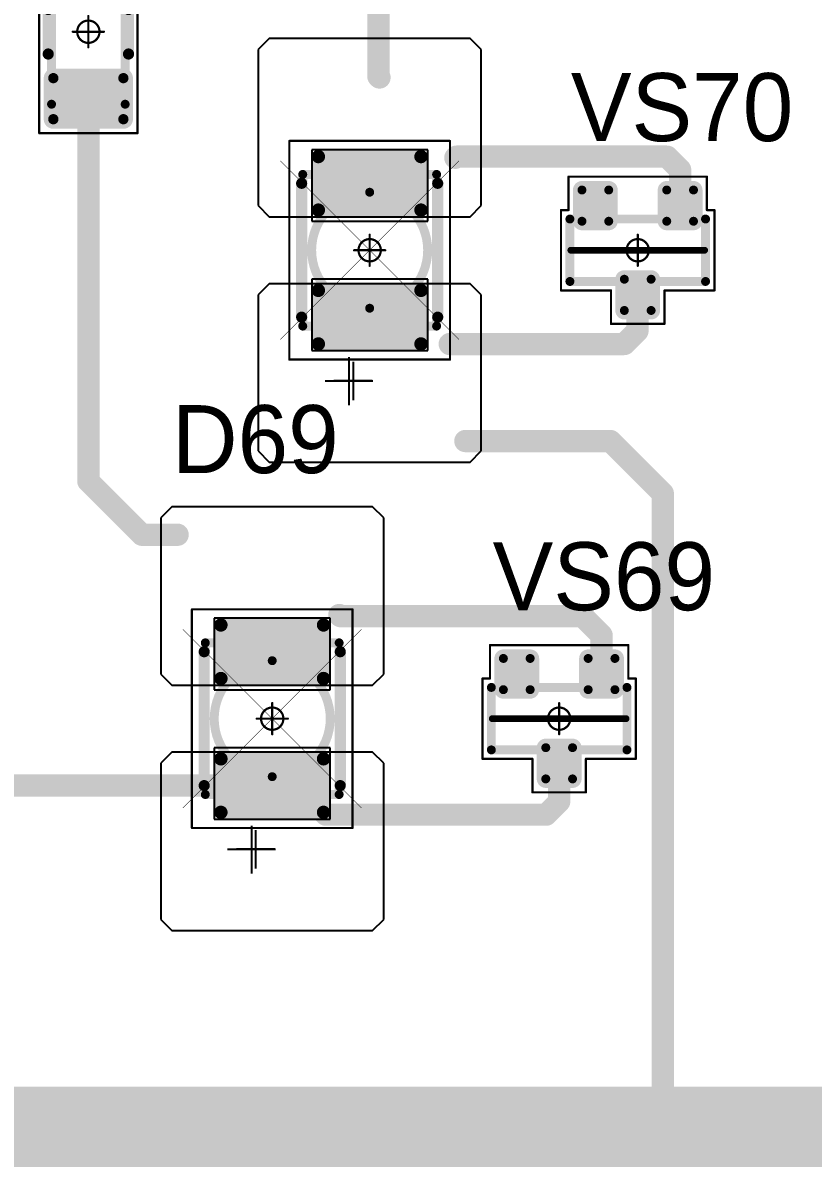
# Model space of a CAD drawing. Header units: millimetres. Extents: x 0 to 395, y 0 to 190.
# Drawn here: x 255.28 to 272.99, y 14.98 to 40.62 of the extents above; entities that cross this region are included whole.
import ezdxf

# ---------------------------------------------------------------- set-up
doc = ezdxf.new("R2010")
doc.units = ezdxf.units.MM
for name, color, linetype in [('Mechanical13', 56, 'Continuous'), ('Mechanical15', 56, 'Continuous'), ('Mechanical5', 56, 'Continuous'), ('TopLayer', 1, 'Continuous'), ('TopOverlay', 2, 'Continuous'), ('TopPaste', 8, 'Continuous'), ('TopSolder', 216, 'Continuous')]:
    doc.layers.add(name, color=color, linetype=linetype)

# ---------------------------------------------------------------- blocks, each defined once
blk = doc.blocks.new('SOT23_1114')
at = {"layer": 'Mechanical13', "const_width": 0.2}
for points in [[(0.7, 1.52), (-0.7, 1.52)], [(-0.7, -1.52), (-0.7, 1.52)], [(0.7, -1.52), (0.7, 1.52)], [(0.7, -1.52), (-0.7, -1.52)]]:
    blk.add_lwpolyline(points, dxfattribs=at)
at = {"layer": 'Mechanical13', "const_width": 0.1}
for points in [[(-0.75, 1.52, 1), (-0.65, 1.52, 1)], [(-0.75, 1.52, 1), (-0.65, 1.52, 1)], [(0.65, 1.52, 1), (0.75, 1.52, 1)], [(0.65, 1.52, 1), (0.75, 1.52, 1)], [(-0.75, -1.52, 1), (-0.65, -1.52, 1)], [(-0.75, -1.52, 1), (-0.65, -1.52, 1)], [(0.65, -1.52, 1), (0.75, -1.52, 1)], [(0.65, -1.52, 1), (0.75, -1.52, 1)]]:
    blk.add_lwpolyline(points, format="xyb", close=True, dxfattribs=at)
at = {"layer": 'Mechanical15', "const_width": 0.05}
for points in [[(-1.65, -1.55), (-1.65, 1.55)], [(-0.9, 1.55), (-1.65, 1.55)], [(-0.9, 1.55), (-0.9, 1.72)], [(0.9, 1.72), (-0.9, 1.72)], [(0.9, 0.6), (0.9, 1.72)], [(1.65, 0.6), (0.9, 0.6)], [(1.65, -0.6), (1.65, 0.6)], [(0, -0.35), (0, 0.35)], [(0.35, 0), (-0.35, 0)], [(1.65, -0.6), (0.9, -0.6)], [(0.9, -1.72), (0.9, -0.6)], [(-0.9, -1.55), (-1.65, -1.55)], [(-0.9, -1.72), (-0.9, -1.55)], [(0.9, -1.72), (-0.9, -1.72)]]:
    blk.add_lwpolyline(points, dxfattribs=at)
at = {"layer": 'Mechanical15'}
for points, const_width in [([(-1.662, 1.55, 1), (-1.637, 1.55, 1)], 0.025), ([(-1.662, 1.55, 1), (-1.637, 1.55, 1)], 0.025), ([(-0.913, 1.72, 1), (-0.888, 1.72, 1)], 0.025), ([(-0.913, 1.72, 1), (-0.888, 1.72, 1)], 0.025), ([(-0.913, 1.55, 1), (-0.888, 1.55, 1)], 0.025), ([(-0.913, 1.55, 1), (-0.888, 1.55, 1)], 0.025), ([(0.888, 1.72, 1), (0.913, 1.72, 1)], 0.025), ([(0.888, 1.72, 1), (0.913, 1.72, 1)], 0.025), ([(0.888, 0.6, 1), (0.913, 0.6, 1)], 0.025), ([(0.888, 0.6, 1), (0.913, 0.6, 1)], 0.025), ([(1.637, 0.6, 1), (1.662, 0.6, 1)], 0.025), ([(1.637, 0.6, 1), (1.662, 0.6, 1)], 0.025), ([(0.25, 0, 1), (-0.25, 0, 1)], 0.05), ([(-0.012, 0.35, 1), (0.012, 0.35, 1)], 0.025), ([(-0.362, 0, 1), (-0.337, 0, 1)], 0.025), ([(-0.262, 0, 1), (-0.238, 0, 1)], 0.025), ([(0.238, 0, 1), (0.262, 0, 1)], 0.025), ([(0.337, 0, 1), (0.362, 0, 1)], 0.025), ([(-0.012, -0.35, 1), (0.012, -0.35, 1)], 0.025), ([(0.888, -0.6, 1), (0.913, -0.6, 1)], 0.025), ([(0.888, -0.6, 1), (0.913, -0.6, 1)], 0.025), ([(1.637, -0.6, 1), (1.662, -0.6, 1)], 0.025), ([(1.637, -0.6, 1), (1.662, -0.6, 1)], 0.025), ([(-1.662, -1.55, 1), (-1.637, -1.55, 1)], 0.025), ([(-1.662, -1.55, 1), (-1.637, -1.55, 1)], 0.025), ([(-0.913, -1.55, 1), (-0.888, -1.55, 1)], 0.025), ([(-0.913, -1.55, 1), (-0.888, -1.55, 1)], 0.025), ([(-0.913, -1.72, 1), (-0.888, -1.72, 1)], 0.025), ([(-0.913, -1.72, 1), (-0.888, -1.72, 1)], 0.025), ([(0.888, -1.72, 1), (0.913, -1.72, 1)], 0.025), ([(0.888, -1.72, 1), (0.913, -1.72, 1)], 0.025)]:
    blk.add_lwpolyline(points, format="xyb", close=True, dxfattribs=dict(at, const_width=const_width))
at = {"layer": 'TopLayer', "const_width": 0.1}
for points in [[(-1.4, 1.25, 1), (-1.3, 1.25, 1)], [(-0.7, 1.25, 1), (-0.6, 1.25, 1)], [(-1.4, 0.65, 1), (-1.3, 0.65, 1)], [(-0.7, 0.65, 1), (-0.6, 0.65, 1)], [(0.6, 0.3, 1), (0.7, 0.3, 1)], [(1.3, 0.3, 1), (1.4, 0.3, 1)], [(0.6, -0.3, 1), (0.7, -0.3, 1)], [(1.3, -0.3, 1), (1.4, -0.3, 1)], [(-1.4, -0.65, 1), (-1.3, -0.65, 1)], [(-0.7, -0.65, 1), (-0.6, -0.65, 1)], [(-1.4, -1.25, 1), (-1.3, -1.25, 1)], [(-0.7, -1.25, 1), (-0.6, -1.25, 1)]]:
    blk.add_lwpolyline(points, format="xyb", close=True, dxfattribs=at)
at = {"layer": 'TopLayer'}
for points in [[(-1.35, 1.35), (-1.35, 0.55), (-0.65, 1.35), (-0.65, 0.55)], [(-1.45, 1.25), (-1.45, 0.65), (-0.55, 1.25), (-0.55, 0.65)], [(0.55, 0.3), (0.55, -0.3), (1.45, 0.3), (1.45, -0.3)], [(0.65, 0.4), (0.65, -0.4), (1.35, 0.4), (1.35, -0.4)], [(-1.45, -0.65), (-1.45, -1.25), (-0.55, -0.65), (-0.55, -1.25)], [(-1.35, -0.55), (-1.35, -1.35), (-0.65, -0.55), (-0.65, -1.35)]]:
    blk.add_solid(points, dxfattribs=at)
at = {"layer": 'TopOverlay', "const_width": 0.15}
blk.add_lwpolyline([(0, -1.5), (0, 1.5)], dxfattribs=at)
at = {"layer": 'TopOverlay', "const_width": 0.075}
for points in [[(-0.038, 1.5, 1), (0.038, 1.5, 1)], [(-0.038, -1.5, 1), (0.038, -1.5, 1)]]:
    blk.add_lwpolyline(points, format="xyb", close=True, dxfattribs=at)
at = {"layer": 'TopPaste', "const_width": 0.075}
for points in [[(-1.387, 1.25, 1), (-1.313, 1.25, 1)], [(-0.687, 1.25, 1), (-0.613, 1.25, 1)], [(-1.387, 0.65, 1), (-1.313, 0.65, 1)], [(-0.687, 0.65, 1), (-0.613, 0.65, 1)], [(0.613, 0.3, 1), (0.687, 0.3, 1)], [(1.313, 0.3, 1), (1.387, 0.3, 1)], [(0.613, -0.3, 1), (0.687, -0.3, 1)], [(1.313, -0.3, 1), (1.387, -0.3, 1)], [(-1.387, -0.65, 1), (-1.313, -0.65, 1)], [(-0.687, -0.65, 1), (-0.613, -0.65, 1)], [(-1.387, -1.25, 1), (-1.313, -1.25, 1)], [(-0.687, -1.25, 1), (-0.613, -1.25, 1)]]:
    blk.add_lwpolyline(points, format="xyb", close=True, dxfattribs=at)
at = {"layer": 'TopPaste'}
for points in [[(-1.35, 1.325), (-1.35, 0.575), (-0.65, 1.325), (-0.65, 0.575)], [(-1.425, 1.25), (-1.425, 0.65), (-0.575, 1.25), (-0.575, 0.65)], [(0.575, 0.3), (0.575, -0.3), (1.425, 0.3), (1.425, -0.3)], [(0.65, 0.375), (0.65, -0.375), (1.35, 0.375), (1.35, -0.375)], [(-1.425, -0.65), (-1.425, -1.25), (-0.575, -0.65), (-0.575, -1.25)], [(-1.35, -0.575), (-1.35, -1.325), (-0.65, -0.575), (-0.65, -1.325)]]:
    blk.add_solid(points, dxfattribs=at)
at = {"layer": 'TopSolder', "const_width": 0.202}
for points in [[(-1.451, 1.25, 1), (-1.249, 1.25, 1)], [(-0.751, 1.25, 1), (-0.549, 1.25, 1)], [(-1.451, 0.65, 1), (-1.249, 0.65, 1)], [(-0.751, 0.65, 1), (-0.549, 0.65, 1)], [(0.549, 0.3, 1), (0.751, 0.3, 1)], [(1.249, 0.3, 1), (1.451, 0.3, 1)], [(0.549, -0.3, 1), (0.751, -0.3, 1)], [(1.249, -0.3, 1), (1.451, -0.3, 1)], [(-1.451, -0.65, 1), (-1.249, -0.65, 1)], [(-0.751, -0.65, 1), (-0.549, -0.65, 1)], [(-1.451, -1.25, 1), (-1.249, -1.25, 1)], [(-0.751, -1.25, 1), (-0.549, -1.25, 1)]]:
    blk.add_lwpolyline(points, format="xyb", close=True, dxfattribs=at)
at = {"layer": 'TopSolder'}
for points in [[(-1.35, 1.452), (-1.35, 0.448), (-0.65, 1.452), (-0.65, 0.448)], [(-1.552, 1.25), (-1.552, 0.65), (-0.448, 1.25), (-0.448, 0.65)], [(0.448, 0.3), (0.448, -0.3), (1.552, 0.3), (1.552, -0.3)], [(0.65, 0.502), (0.65, -0.502), (1.35, 0.502), (1.35, -0.502)], [(-1.35, -0.448), (-1.35, -1.452), (-0.65, -0.448), (-0.65, -1.452)], [(-1.552, -0.65), (-1.552, -1.25), (-0.448, -0.65), (-0.448, -1.25)]]:
    blk.add_solid(points, dxfattribs=at)
blk = doc.blocks.new('SOT23_1115')
at = {"layer": 'Mechanical13', "const_width": 0.2}
for points in [[(0.7, 1.52), (-0.7, 1.52)], [(-0.7, -1.52), (-0.7, 1.52)], [(0.7, -1.52), (0.7, 1.52)], [(0.7, -1.52), (-0.7, -1.52)]]:
    blk.add_lwpolyline(points, dxfattribs=at)
at = {"layer": 'Mechanical13', "const_width": 0.1}
for points in [[(-0.75, 1.52, 1), (-0.65, 1.52, 1)], [(-0.75, 1.52, 1), (-0.65, 1.52, 1)], [(0.65, 1.52, 1), (0.75, 1.52, 1)], [(0.65, 1.52, 1), (0.75, 1.52, 1)], [(-0.75, -1.52, 1), (-0.65, -1.52, 1)], [(-0.75, -1.52, 1), (-0.65, -1.52, 1)], [(0.65, -1.52, 1), (0.75, -1.52, 1)], [(0.65, -1.52, 1), (0.75, -1.52, 1)]]:
    blk.add_lwpolyline(points, format="xyb", close=True, dxfattribs=at)
at = {"layer": 'Mechanical15', "const_width": 0.05}
for points in [[(-1.65, -1.55), (-1.65, 1.55)], [(-0.9, 1.55), (-1.65, 1.55)], [(-0.9, 1.55), (-0.9, 1.72)], [(0.9, 1.72), (-0.9, 1.72)], [(0.9, 0.6), (0.9, 1.72)], [(1.65, 0.6), (0.9, 0.6)], [(1.65, -0.6), (1.65, 0.6)], [(0, -0.35), (0, 0.35)], [(0.35, 0), (-0.35, 0)], [(1.65, -0.6), (0.9, -0.6)], [(0.9, -1.72), (0.9, -0.6)], [(-0.9, -1.55), (-1.65, -1.55)], [(-0.9, -1.72), (-0.9, -1.55)], [(0.9, -1.72), (-0.9, -1.72)]]:
    blk.add_lwpolyline(points, dxfattribs=at)
at = {"layer": 'Mechanical15'}
for points, const_width in [([(-1.662, 1.55, 1), (-1.637, 1.55, 1)], 0.025), ([(-1.662, 1.55, 1), (-1.637, 1.55, 1)], 0.025), ([(-0.913, 1.72, 1), (-0.888, 1.72, 1)], 0.025), ([(-0.913, 1.72, 1), (-0.888, 1.72, 1)], 0.025), ([(-0.913, 1.55, 1), (-0.888, 1.55, 1)], 0.025), ([(-0.913, 1.55, 1), (-0.888, 1.55, 1)], 0.025), ([(0.888, 1.72, 1), (0.913, 1.72, 1)], 0.025), ([(0.888, 1.72, 1), (0.913, 1.72, 1)], 0.025), ([(0.888, 0.6, 1), (0.913, 0.6, 1)], 0.025), ([(0.888, 0.6, 1), (0.913, 0.6, 1)], 0.025), ([(1.637, 0.6, 1), (1.662, 0.6, 1)], 0.025), ([(1.637, 0.6, 1), (1.662, 0.6, 1)], 0.025), ([(0.25, 0, 1), (-0.25, 0, 1)], 0.05), ([(-0.012, 0.35, 1), (0.012, 0.35, 1)], 0.025), ([(-0.362, 0, 1), (-0.337, 0, 1)], 0.025), ([(-0.262, 0, 1), (-0.238, 0, 1)], 0.025), ([(0.238, 0, 1), (0.262, 0, 1)], 0.025), ([(0.337, 0, 1), (0.362, 0, 1)], 0.025), ([(-0.012, -0.35, 1), (0.012, -0.35, 1)], 0.025), ([(0.888, -0.6, 1), (0.913, -0.6, 1)], 0.025), ([(0.888, -0.6, 1), (0.913, -0.6, 1)], 0.025), ([(1.637, -0.6, 1), (1.662, -0.6, 1)], 0.025), ([(1.637, -0.6, 1), (1.662, -0.6, 1)], 0.025), ([(-1.662, -1.55, 1), (-1.637, -1.55, 1)], 0.025), ([(-1.662, -1.55, 1), (-1.637, -1.55, 1)], 0.025), ([(-0.913, -1.55, 1), (-0.888, -1.55, 1)], 0.025), ([(-0.913, -1.55, 1), (-0.888, -1.55, 1)], 0.025), ([(-0.913, -1.72, 1), (-0.888, -1.72, 1)], 0.025), ([(-0.913, -1.72, 1), (-0.888, -1.72, 1)], 0.025), ([(0.888, -1.72, 1), (0.913, -1.72, 1)], 0.025), ([(0.888, -1.72, 1), (0.913, -1.72, 1)], 0.025)]:
    blk.add_lwpolyline(points, format="xyb", close=True, dxfattribs=dict(at, const_width=const_width))
at = {"layer": 'TopLayer', "const_width": 0.1}
for points in [[(-1.4, 1.25, 1), (-1.3, 1.25, 1)], [(-0.7, 1.25, 1), (-0.6, 1.25, 1)], [(-1.4, 0.65, 1), (-1.3, 0.65, 1)], [(-0.7, 0.65, 1), (-0.6, 0.65, 1)], [(0.6, 0.3, 1), (0.7, 0.3, 1)], [(1.3, 0.3, 1), (1.4, 0.3, 1)], [(0.6, -0.3, 1), (0.7, -0.3, 1)], [(1.3, -0.3, 1), (1.4, -0.3, 1)], [(-1.4, -0.65, 1), (-1.3, -0.65, 1)], [(-0.7, -0.65, 1), (-0.6, -0.65, 1)], [(-1.4, -1.25, 1), (-1.3, -1.25, 1)], [(-0.7, -1.25, 1), (-0.6, -1.25, 1)]]:
    blk.add_lwpolyline(points, format="xyb", close=True, dxfattribs=at)
at = {"layer": 'TopLayer'}
for points in [[(-1.35, 1.35), (-1.35, 0.55), (-0.65, 1.35), (-0.65, 0.55)], [(-1.45, 1.25), (-1.45, 0.65), (-0.55, 1.25), (-0.55, 0.65)], [(0.55, 0.3), (0.55, -0.3), (1.45, 0.3), (1.45, -0.3)], [(0.65, 0.4), (0.65, -0.4), (1.35, 0.4), (1.35, -0.4)], [(-1.45, -0.65), (-1.45, -1.25), (-0.55, -0.65), (-0.55, -1.25)], [(-1.35, -0.55), (-1.35, -1.35), (-0.65, -0.55), (-0.65, -1.35)]]:
    blk.add_solid(points, dxfattribs=at)
at = {"layer": 'TopOverlay', "const_width": 0.15}
blk.add_lwpolyline([(0, -1.5), (0, 1.5)], dxfattribs=at)
at = {"layer": 'TopOverlay', "const_width": 0.075}
for points in [[(-0.038, 1.5, 1), (0.038, 1.5, 1)], [(-0.038, -1.5, 1), (0.038, -1.5, 1)]]:
    blk.add_lwpolyline(points, format="xyb", close=True, dxfattribs=at)
at = {"layer": 'TopPaste', "const_width": 0.075}
for points in [[(-1.387, 1.25, 1), (-1.313, 1.25, 1)], [(-0.687, 1.25, 1), (-0.613, 1.25, 1)], [(-1.387, 0.65, 1), (-1.313, 0.65, 1)], [(-0.687, 0.65, 1), (-0.613, 0.65, 1)], [(0.613, 0.3, 1), (0.687, 0.3, 1)], [(1.313, 0.3, 1), (1.387, 0.3, 1)], [(0.613, -0.3, 1), (0.687, -0.3, 1)], [(1.313, -0.3, 1), (1.387, -0.3, 1)], [(-1.387, -0.65, 1), (-1.313, -0.65, 1)], [(-0.687, -0.65, 1), (-0.613, -0.65, 1)], [(-1.387, -1.25, 1), (-1.313, -1.25, 1)], [(-0.687, -1.25, 1), (-0.613, -1.25, 1)]]:
    blk.add_lwpolyline(points, format="xyb", close=True, dxfattribs=at)
at = {"layer": 'TopPaste'}
for points in [[(-1.35, 1.325), (-1.35, 0.575), (-0.65, 1.325), (-0.65, 0.575)], [(-1.425, 1.25), (-1.425, 0.65), (-0.575, 1.25), (-0.575, 0.65)], [(0.575, 0.3), (0.575, -0.3), (1.425, 0.3), (1.425, -0.3)], [(0.65, 0.375), (0.65, -0.375), (1.35, 0.375), (1.35, -0.375)], [(-1.425, -0.65), (-1.425, -1.25), (-0.575, -0.65), (-0.575, -1.25)], [(-1.35, -0.575), (-1.35, -1.325), (-0.65, -0.575), (-0.65, -1.325)]]:
    blk.add_solid(points, dxfattribs=at)
at = {"layer": 'TopSolder', "const_width": 0.202}
for points in [[(-1.451, 1.25, 1), (-1.249, 1.25, 1)], [(-0.751, 1.25, 1), (-0.549, 1.25, 1)], [(-1.451, 0.65, 1), (-1.249, 0.65, 1)], [(-0.751, 0.65, 1), (-0.549, 0.65, 1)], [(0.549, 0.3, 1), (0.751, 0.3, 1)], [(1.249, 0.3, 1), (1.451, 0.3, 1)], [(0.549, -0.3, 1), (0.751, -0.3, 1)], [(1.249, -0.3, 1), (1.451, -0.3, 1)], [(-1.451, -0.65, 1), (-1.249, -0.65, 1)], [(-0.751, -0.65, 1), (-0.549, -0.65, 1)], [(-1.451, -1.25, 1), (-1.249, -1.25, 1)], [(-0.751, -1.25, 1), (-0.549, -1.25, 1)]]:
    blk.add_lwpolyline(points, format="xyb", close=True, dxfattribs=at)
at = {"layer": 'TopSolder'}
for points in [[(-1.35, 1.452), (-1.35, 0.448), (-0.65, 1.452), (-0.65, 0.448)], [(-1.552, 1.25), (-1.552, 0.65), (-0.448, 1.25), (-0.448, 0.65)], [(0.448, 0.3), (0.448, -0.3), (1.552, 0.3), (1.552, -0.3)], [(0.65, 0.502), (0.65, -0.502), (1.35, 0.502), (1.35, -0.502)], [(-1.35, -0.448), (-1.35, -1.452), (-0.65, -0.448), (-0.65, -1.452)], [(-1.552, -0.65), (-1.552, -1.25), (-0.448, -0.65), (-0.448, -1.25)]]:
    blk.add_solid(points, dxfattribs=at)
blk = doc.blocks.new('RC1206S_1200')
at = {"layer": 'Mechanical13', "const_width": 0.2}
for points in [[(-1.625, 0.825), (-1.625, -0.825)], [(-1.625, 0.825), (1.625, 0.825)], [(1.625, 0.825), (1.625, -0.825)], [(-1.625, -0.825), (1.625, -0.825)]]:
    blk.add_lwpolyline(points, dxfattribs=at)
at = {"layer": 'Mechanical13', "const_width": 0.1}
for points in [[(-1.675, 0.825, 1), (-1.575, 0.825, 1)], [(-1.675, 0.825, 1), (-1.575, 0.825, 1)], [(1.575, 0.825, 1), (1.675, 0.825, 1)], [(1.575, 0.825, 1), (1.675, 0.825, 1)], [(-1.675, -0.825, 1), (-1.575, -0.825, 1)], [(-1.675, -0.825, 1), (-1.575, -0.825, 1)], [(1.575, -0.825, 1), (1.675, -0.825, 1)], [(1.575, -0.825, 1), (1.675, -0.825, 1)]]:
    blk.add_lwpolyline(points, format="xyb", close=True, dxfattribs=at)
at = {"layer": 'Mechanical15', "const_width": 0.05}
for points in [[(-2.275, 1.1), (-2.275, -1.1)], [(-2.275, 1.1), (2.275, 1.1)], [(2.275, 1.1), (2.275, -1.1)], [(0, 0.35), (0, -0.35)], [(-0.35, 0), (0.35, 0)], [(-2.275, -1.1), (2.275, -1.1)]]:
    blk.add_lwpolyline(points, dxfattribs=at)
at = {"layer": 'Mechanical15'}
for points, const_width in [([(-2.287, 1.1, 1), (-2.262, 1.1, 1)], 0.025), ([(-2.287, 1.1, 1), (-2.262, 1.1, 1)], 0.025), ([(2.262, 1.1, 1), (2.287, 1.1, 1)], 0.025), ([(2.262, 1.1, 1), (2.287, 1.1, 1)], 0.025), ([(0.25, 0, 1), (-0.25, 0, 1)], 0.05), ([(-0.012, 0.35, 1), (0.012, 0.35, 1)], 0.025), ([(-0.362, 0, 1), (-0.337, 0, 1)], 0.025), ([(-0.262, 0, 1), (-0.238, 0, 1)], 0.025), ([(0.238, 0, 1), (0.262, 0, 1)], 0.025), ([(0.337, 0, 1), (0.362, 0, 1)], 0.025), ([(-0.012, -0.35, 1), (0.012, -0.35, 1)], 0.025), ([(-2.287, -1.1, 1), (-2.262, -1.1, 1)], 0.025), ([(-2.287, -1.1, 1), (-2.262, -1.1, 1)], 0.025), ([(2.262, -1.1, 1), (2.287, -1.1, 1)], 0.025), ([(2.262, -1.1, 1), (2.287, -1.1, 1)], 0.025)]:
    blk.add_lwpolyline(points, format="xyb", close=True, dxfattribs=dict(at, const_width=const_width))
at = {"layer": 'TopLayer', "const_width": 0.115}
for points in [[(-2.018, 0.785, 1), (-1.903, 0.785, 1)], [(-1.098, 0.785, 1), (-0.983, 0.785, 1)], [(0.983, 0.785, 1), (1.098, 0.785, 1)], [(1.903, 0.785, 1), (2.018, 0.785, 1)], [(-2.018, -0.785, 1), (-1.903, -0.785, 1)], [(-1.098, -0.785, 1), (-0.983, -0.785, 1)], [(0.983, -0.785, 1), (1.098, -0.785, 1)], [(1.903, -0.785, 1), (2.018, -0.785, 1)]]:
    blk.add_lwpolyline(points, format="xyb", close=True, dxfattribs=at)
at = {"layer": 'TopLayer'}
for points in [[(-2.075, -0.785), (-0.925, -0.785), (-2.075, 0.785), (-0.925, 0.785)], [(-1.96, -0.9), (-1.04, -0.9), (-1.96, 0.9), (-1.04, 0.9)], [(0.925, -0.785), (2.075, -0.785), (0.925, 0.785), (2.075, 0.785)], [(1.04, -0.9), (1.96, -0.9), (1.04, 0.9), (1.96, 0.9)]]:
    blk.add_solid(points, dxfattribs=at)
at = {"layer": 'TopOverlay', "const_width": 0.25}
for points in [[(-0.5, 0.9), (0.5, 0.9)], [(-0.5, -0.9), (0.5, -0.9)]]:
    blk.add_lwpolyline(points, dxfattribs=at)
at = {"layer": 'TopOverlay', "const_width": 0.125}
for points in [[(-0.562, 0.9, 1), (-0.437, 0.9, 1)], [(0.437, 0.9, 1), (0.562, 0.9, 1)], [(-0.562, -0.9, 1), (-0.437, -0.9, 1)], [(0.437, -0.9, 1), (0.562, -0.9, 1)]]:
    blk.add_lwpolyline(points, format="xyb", close=True, dxfattribs=at)
at = {"layer": 'TopPaste', "const_width": 0.09}
for points in [[(-2.005, 0.785, 1), (-1.915, 0.785, 1)], [(-1.085, 0.785, 1), (-0.995, 0.785, 1)], [(0.995, 0.785, 1), (1.085, 0.785, 1)], [(1.915, 0.785, 1), (2.005, 0.785, 1)], [(-2.005, -0.785, 1), (-1.915, -0.785, 1)], [(-1.085, -0.785, 1), (-0.995, -0.785, 1)], [(0.995, -0.785, 1), (1.085, -0.785, 1)], [(1.915, -0.785, 1), (2.005, -0.785, 1)]]:
    blk.add_lwpolyline(points, format="xyb", close=True, dxfattribs=at)
at = {"layer": 'TopPaste'}
for points in [[(-2.05, -0.785), (-0.95, -0.785), (-2.05, 0.785), (-0.95, 0.785)], [(-1.96, -0.875), (-1.04, -0.875), (-1.96, 0.875), (-1.04, 0.875)], [(0.95, -0.785), (2.05, -0.785), (0.95, 0.785), (2.05, 0.785)], [(1.04, -0.875), (1.96, -0.875), (1.04, 0.875), (1.96, 0.875)]]:
    blk.add_solid(points, dxfattribs=at)
at = {"layer": 'TopSolder', "const_width": 0.215}
for points in [[(-2.068, 0.785, 1), (-1.853, 0.785, 1)], [(-1.148, 0.785, 1), (-0.933, 0.785, 1)], [(0.933, 0.785, 1), (1.148, 0.785, 1)], [(1.853, 0.785, 1), (2.068, 0.785, 1)], [(-2.068, -0.785, 1), (-1.853, -0.785, 1)], [(-1.148, -0.785, 1), (-0.933, -0.785, 1)], [(0.933, -0.785, 1), (1.148, -0.785, 1)], [(1.853, -0.785, 1), (2.068, -0.785, 1)]]:
    blk.add_lwpolyline(points, format="xyb", close=True, dxfattribs=at)
at = {"layer": 'TopSolder'}
for points in [[(-2.175, -0.785), (-0.825, -0.785), (-2.175, 0.785), (-0.825, 0.785)], [(-1.96, -1), (-1.04, -1), (-1.96, 1), (-1.04, 1)], [(0.825, -0.785), (2.175, -0.785), (0.825, 0.785), (2.175, 0.785)], [(1.04, -1), (1.96, -1), (1.04, 1), (1.96, 1)]]:
    blk.add_solid(points, dxfattribs=at)
blk = doc.blocks.new('T66G_4_1263')
at = {"layer": 'Mechanical13'}
for p, q in [((2.936, 0.071), (2.936, -1)), ((2.4, -0.464), (3.471, -0.464))]:
    blk.add_line(p, q, dxfattribs=at)
at = {"layer": 'Mechanical13', "const_width": 0.2}
for points in [[(1.7, 1.5), (-1.7, 1.5)], [(-1.7, -1.5), (-1.7, 1.5)], [(1.7, -1.5), (1.7, 1.5)], [(1.7, -1.5), (-1.7, -1.5)]]:
    blk.add_lwpolyline(points, dxfattribs=at)
at = {"layer": 'Mechanical13'}
for points, const_width in [([(-1.75, 1.5, 1), (-1.65, 1.5, 1)], 0.1), ([(-1.75, 1.5, 1), (-1.65, 1.5, 1)], 0.1), ([(1.65, 1.5, 1), (1.75, 1.5, 1)], 0.1), ([(1.65, 1.5, 1), (1.75, 1.5, 1)], 0.1), ([(1.3, 0, 1), (-1.3, 0, 1)], 0.2), ([(-1.35, 0, 1), (-1.25, 0, 1)], 0.1), ([(1.25, 0, 1), (1.35, 0, 1)], 0.1), ([(-1.75, -1.5, 1), (-1.65, -1.5, 1)], 0.1), ([(-1.75, -1.5, 1), (-1.65, -1.5, 1)], 0.1), ([(1.65, -1.5, 1), (1.75, -1.5, 1)], 0.1), ([(1.65, -1.5, 1), (1.75, -1.5, 1)], 0.1)]:
    blk.add_lwpolyline(points, format="xyb", close=True, dxfattribs=dict(at, const_width=const_width))
at = {"layer": 'Mechanical15', "const_width": 0.05}
for points in [[(-2.45, -1.8), (-2.45, 1.8)], [(2.45, 1.8), (-2.45, 1.8)], [(2.45, -1.8), (2.45, 1.8)], [(0, -0.35), (0, 0.35)], [(0.35, 0), (-0.35, 0)], [(2.45, -1.8), (-2.45, -1.8)]]:
    blk.add_lwpolyline(points, dxfattribs=at)
at = {"layer": 'Mechanical15'}
for points, const_width in [([(-2.462, 1.8, 1), (-2.438, 1.8, 1)], 0.025), ([(-2.462, 1.8, 1), (-2.438, 1.8, 1)], 0.025), ([(2.438, 1.8, 1), (2.462, 1.8, 1)], 0.025), ([(2.438, 1.8, 1), (2.462, 1.8, 1)], 0.025), ([(0.25, 0, 1), (-0.25, 0, 1)], 0.05), ([(-0.012, 0.35, 1), (0.012, 0.35, 1)], 0.025), ([(-0.362, 0, 1), (-0.337, 0, 1)], 0.025), ([(-0.262, 0, 1), (-0.238, 0, 1)], 0.025), ([(0.238, 0, 1), (0.262, 0, 1)], 0.025), ([(0.337, 0, 1), (0.362, 0, 1)], 0.025), ([(-0.012, -0.35, 1), (0.012, -0.35, 1)], 0.025), ([(-2.462, -1.8, 1), (-2.438, -1.8, 1)], 0.025), ([(-2.462, -1.8, 1), (-2.438, -1.8, 1)], 0.025), ([(2.438, -1.8, 1), (2.462, -1.8, 1)], 0.025), ([(2.438, -1.8, 1), (2.462, -1.8, 1)], 0.025)]:
    blk.add_lwpolyline(points, format="xyb", close=True, dxfattribs=dict(at, const_width=const_width))
at = {"layer": 'TopLayer'}
for p, q in [((-4.5, 2.5), (-4.75, 2.25)), ((-1, 2.5), (-4.5, 2.5)), ((-0.75, 2.25), (-1, 2.5)), ((1, 2.5), (0.75, 2.25)), ((4.5, 2.5), (1, 2.5)), ((4.75, 2.25), (4.5, 2.5)), ((-4.75, 2.25), (-4.75, -2.25)), ((-0.75, -2.25), (-0.75, 2.25)), ((0.75, 2.25), (0.75, -2.25)), ((4.75, -2.25), (4.75, 2.25)), ((-4.75, -2.25), (-4.5, -2.5)), ((-1, -2.5), (-0.75, -2.25)), ((0.75, -2.25), (1, -2.5)), ((4.5, -2.5), (4.75, -2.25)), ((-4.5, -2.5), (-1, -2.5)), ((1, -2.5), (4.5, -2.5))]:
    blk.add_line(p, q, dxfattribs=at)
at = {"layer": 'TopLayer', "const_width": 0.15}
for points in [[(-2.175, 1.15, 1), (-2.025, 1.15, 1)], [(-0.975, 1.15, 1), (-0.825, 1.15, 1)], [(0.825, 1.15, 1), (0.975, 1.15, 1)], [(2.025, 1.15, 1), (2.175, 1.15, 1)], [(-2.175, -1.15, 1), (-2.025, -1.15, 1)], [(-0.975, -1.15, 1), (-0.825, -1.15, 1)], [(0.825, -1.15, 1), (0.975, -1.15, 1)], [(2.025, -1.15, 1), (2.175, -1.15, 1)]]:
    blk.add_lwpolyline(points, format="xyb", close=True, dxfattribs=at)
at = {"layer": 'TopLayer'}
for points in [[(-0.9, 1.3), (-2.1, 1.3), (-0.9, -1.3), (-2.1, -1.3)], [(2.1, 1.3), (0.9, 1.3), (2.1, -1.3), (0.9, -1.3)], [(-0.75, 1.15), (-2.25, 1.15), (-0.75, -1.15), (-2.25, -1.15)], [(2.25, 1.15), (0.75, 1.15), (2.25, -1.15), (0.75, -1.15)]]:
    blk.add_solid(points, dxfattribs=at)
at = {"layer": 'TopOverlay'}
for p, q in [((2.928, 0.057), (2.928, -0.8)), ((2.5, -0.372), (3.357, -0.372))]:
    blk.add_line(p, q, dxfattribs=at)
at = {"layer": 'TopOverlay', "const_width": 0.25}
for points in [[(1.5, 1.525), (-1.5, 1.525)], [(1.5, -1.525), (-1.5, -1.525)]]:
    blk.add_lwpolyline(points, dxfattribs=at)
at = {"layer": 'TopOverlay', "const_width": 0.125}
for points in [[(-1.562, 1.525, 1), (-1.438, 1.525, 1)], [(1.438, 1.525, 1), (1.562, 1.525, 1)], [(-1.562, -1.525, 1), (-1.438, -1.525, 1)], [(1.438, -1.525, 1), (1.562, -1.525, 1)]]:
    blk.add_lwpolyline(points, format="xyb", close=True, dxfattribs=at)
at = {"layer": 'TopPaste', "const_width": 0.125}
for points in [[(-2.163, 1.15, 1), (-2.038, 1.15, 1)], [(-0.963, 1.15, 1), (-0.838, 1.15, 1)], [(0.838, 1.15, 1), (0.963, 1.15, 1)], [(2.038, 1.15, 1), (2.163, 1.15, 1)], [(-2.163, -1.15, 1), (-2.038, -1.15, 1)], [(-0.963, -1.15, 1), (-0.838, -1.15, 1)], [(0.838, -1.15, 1), (0.963, -1.15, 1)], [(2.038, -1.15, 1), (2.163, -1.15, 1)]]:
    blk.add_lwpolyline(points, format="xyb", close=True, dxfattribs=at)
at = {"layer": 'TopPaste'}
for points in [[(-0.775, 1.15), (-2.225, 1.15), (-0.775, -1.15), (-2.225, -1.15)], [(-0.9, 1.275), (-2.1, 1.275), (-0.9, -1.275), (-2.1, -1.275)], [(2.225, 1.15), (0.775, 1.15), (2.225, -1.15), (0.775, -1.15)], [(2.1, 1.275), (0.9, 1.275), (2.1, -1.275), (0.9, -1.275)]]:
    blk.add_solid(points, dxfattribs=at)
at = {"layer": 'TopSolder'}
for p, q in [((-2.25, 1.3), (-2.25, -1.3)), ((-0.65, 1.3), (-2.25, 1.3)), ((-0.65, -1.3), (-0.65, 1.3)), ((0.65, 1.3), (0.65, -1.3)), ((2.25, 1.3), (0.65, 1.3)), ((2.25, -1.3), (2.25, 1.3)), ((-2.25, -1.3), (-0.65, -1.3)), ((0.65, -1.3), (2.25, -1.3))]:
    blk.add_line(p, q, dxfattribs=at)
blk = doc.blocks.new('T66G_4_1264')
at = {"layer": 'Mechanical13'}
for p, q in [((2.936, 0.071), (2.936, -1)), ((2.4, -0.464), (3.471, -0.464))]:
    blk.add_line(p, q, dxfattribs=at)
at = {"layer": 'Mechanical13', "const_width": 0.2}
for points in [[(1.7, 1.5), (-1.7, 1.5)], [(-1.7, -1.5), (-1.7, 1.5)], [(1.7, -1.5), (1.7, 1.5)], [(1.7, -1.5), (-1.7, -1.5)]]:
    blk.add_lwpolyline(points, dxfattribs=at)
at = {"layer": 'Mechanical13'}
for points, const_width in [([(-1.75, 1.5, 1), (-1.65, 1.5, 1)], 0.1), ([(-1.75, 1.5, 1), (-1.65, 1.5, 1)], 0.1), ([(1.65, 1.5, 1), (1.75, 1.5, 1)], 0.1), ([(1.65, 1.5, 1), (1.75, 1.5, 1)], 0.1), ([(1.3, 0, 1), (-1.3, 0, 1)], 0.2), ([(-1.35, 0, 1), (-1.25, 0, 1)], 0.1), ([(1.25, 0, 1), (1.35, 0, 1)], 0.1), ([(-1.75, -1.5, 1), (-1.65, -1.5, 1)], 0.1), ([(-1.75, -1.5, 1), (-1.65, -1.5, 1)], 0.1), ([(1.65, -1.5, 1), (1.75, -1.5, 1)], 0.1), ([(1.65, -1.5, 1), (1.75, -1.5, 1)], 0.1)]:
    blk.add_lwpolyline(points, format="xyb", close=True, dxfattribs=dict(at, const_width=const_width))
at = {"layer": 'Mechanical15', "const_width": 0.05}
for points in [[(-2.45, -1.8), (-2.45, 1.8)], [(2.45, 1.8), (-2.45, 1.8)], [(2.45, -1.8), (2.45, 1.8)], [(0, -0.35), (0, 0.35)], [(0.35, 0), (-0.35, 0)], [(2.45, -1.8), (-2.45, -1.8)]]:
    blk.add_lwpolyline(points, dxfattribs=at)
at = {"layer": 'Mechanical15'}
for points, const_width in [([(-2.462, 1.8, 1), (-2.438, 1.8, 1)], 0.025), ([(-2.462, 1.8, 1), (-2.438, 1.8, 1)], 0.025), ([(2.438, 1.8, 1), (2.462, 1.8, 1)], 0.025), ([(2.438, 1.8, 1), (2.462, 1.8, 1)], 0.025), ([(0.25, 0, 1), (-0.25, 0, 1)], 0.05), ([(-0.012, 0.35, 1), (0.012, 0.35, 1)], 0.025), ([(-0.362, 0, 1), (-0.337, 0, 1)], 0.025), ([(-0.262, 0, 1), (-0.238, 0, 1)], 0.025), ([(0.238, 0, 1), (0.262, 0, 1)], 0.025), ([(0.337, 0, 1), (0.362, 0, 1)], 0.025), ([(-0.012, -0.35, 1), (0.012, -0.35, 1)], 0.025), ([(-2.462, -1.8, 1), (-2.438, -1.8, 1)], 0.025), ([(-2.462, -1.8, 1), (-2.438, -1.8, 1)], 0.025), ([(2.438, -1.8, 1), (2.462, -1.8, 1)], 0.025), ([(2.438, -1.8, 1), (2.462, -1.8, 1)], 0.025)]:
    blk.add_lwpolyline(points, format="xyb", close=True, dxfattribs=dict(at, const_width=const_width))
at = {"layer": 'TopLayer'}
for p, q in [((-4.5, 2.5), (-4.75, 2.25)), ((-1, 2.5), (-4.5, 2.5)), ((-0.75, 2.25), (-1, 2.5)), ((1, 2.5), (0.75, 2.25)), ((4.5, 2.5), (1, 2.5)), ((4.75, 2.25), (4.5, 2.5)), ((-4.75, 2.25), (-4.75, -2.25)), ((-0.75, -2.25), (-0.75, 2.25)), ((0.75, 2.25), (0.75, -2.25)), ((4.75, -2.25), (4.75, 2.25)), ((-4.75, -2.25), (-4.5, -2.5)), ((-1, -2.5), (-0.75, -2.25)), ((0.75, -2.25), (1, -2.5)), ((4.5, -2.5), (4.75, -2.25)), ((-4.5, -2.5), (-1, -2.5)), ((1, -2.5), (4.5, -2.5))]:
    blk.add_line(p, q, dxfattribs=at)
at = {"layer": 'TopLayer', "const_width": 0.15}
for points in [[(-2.175, 1.15, 1), (-2.025, 1.15, 1)], [(-0.975, 1.15, 1), (-0.825, 1.15, 1)], [(0.825, 1.15, 1), (0.975, 1.15, 1)], [(2.025, 1.15, 1), (2.175, 1.15, 1)], [(-2.175, -1.15, 1), (-2.025, -1.15, 1)], [(-0.975, -1.15, 1), (-0.825, -1.15, 1)], [(0.825, -1.15, 1), (0.975, -1.15, 1)], [(2.025, -1.15, 1), (2.175, -1.15, 1)]]:
    blk.add_lwpolyline(points, format="xyb", close=True, dxfattribs=at)
at = {"layer": 'TopLayer'}
for points in [[(-0.9, 1.3), (-2.1, 1.3), (-0.9, -1.3), (-2.1, -1.3)], [(2.1, 1.3), (0.9, 1.3), (2.1, -1.3), (0.9, -1.3)], [(-0.75, 1.15), (-2.25, 1.15), (-0.75, -1.15), (-2.25, -1.15)], [(2.25, 1.15), (0.75, 1.15), (2.25, -1.15), (0.75, -1.15)]]:
    blk.add_solid(points, dxfattribs=at)
at = {"layer": 'TopOverlay'}
for p, q in [((2.928, 0.057), (2.928, -0.8)), ((2.5, -0.372), (3.357, -0.372))]:
    blk.add_line(p, q, dxfattribs=at)
at = {"layer": 'TopOverlay', "const_width": 0.25}
for points in [[(1.5, 1.525), (-1.5, 1.525)], [(1.5, -1.525), (-1.5, -1.525)]]:
    blk.add_lwpolyline(points, dxfattribs=at)
at = {"layer": 'TopOverlay', "const_width": 0.125}
for points in [[(-1.562, 1.525, 1), (-1.438, 1.525, 1)], [(1.438, 1.525, 1), (1.562, 1.525, 1)], [(-1.562, -1.525, 1), (-1.438, -1.525, 1)], [(1.438, -1.525, 1), (1.562, -1.525, 1)]]:
    blk.add_lwpolyline(points, format="xyb", close=True, dxfattribs=at)
at = {"layer": 'TopPaste', "const_width": 0.125}
for points in [[(-2.163, 1.15, 1), (-2.038, 1.15, 1)], [(-0.963, 1.15, 1), (-0.838, 1.15, 1)], [(0.838, 1.15, 1), (0.963, 1.15, 1)], [(2.038, 1.15, 1), (2.163, 1.15, 1)], [(-2.163, -1.15, 1), (-2.038, -1.15, 1)], [(-0.963, -1.15, 1), (-0.838, -1.15, 1)], [(0.838, -1.15, 1), (0.963, -1.15, 1)], [(2.038, -1.15, 1), (2.163, -1.15, 1)]]:
    blk.add_lwpolyline(points, format="xyb", close=True, dxfattribs=at)
at = {"layer": 'TopPaste'}
for points in [[(-0.775, 1.15), (-2.225, 1.15), (-0.775, -1.15), (-2.225, -1.15)], [(-0.9, 1.275), (-2.1, 1.275), (-0.9, -1.275), (-2.1, -1.275)], [(2.225, 1.15), (0.775, 1.15), (2.225, -1.15), (0.775, -1.15)], [(2.1, 1.275), (0.9, 1.275), (2.1, -1.275), (0.9, -1.275)]]:
    blk.add_solid(points, dxfattribs=at)
at = {"layer": 'TopSolder'}
for p, q in [((-2.25, 1.3), (-2.25, -1.3)), ((-0.65, 1.3), (-2.25, 1.3)), ((-0.65, -1.3), (-0.65, 1.3)), ((0.65, 1.3), (0.65, -1.3)), ((2.25, 1.3), (0.65, 1.3)), ((2.25, -1.3), (2.25, 1.3)), ((-2.25, -1.3), (-0.65, -1.3)), ((0.65, -1.3), (2.25, -1.3))]:
    blk.add_line(p, q, dxfattribs=at)

msp = doc.modelspace()

# ---------------------------------------------------------------- linework, layer by layer
at = {"layer": 'Mechanical5'}
for points, const_width in [([(261.055, 33.527), (265.055, 37.527)], 0.01), ([(261.055, 37.527), (265.055, 33.527)], 0.01), ([(261.055, 33.527), (261.055, 37.527)], 0.001), ([(265.055, 33.527), (265.055, 37.527)], 0.001), ([(261.055, 33.527), (265.055, 33.527)], 0.001), ([(258.871, 23.027), (262.871, 27.027)], 0.01), ([(258.871, 27.027), (262.871, 23.027)], 0.01), ([(258.871, 27.027), (262.871, 27.027)], 0.001), ([(258.871, 23.027), (258.871, 27.027)], 0.001), ([(262.871, 23.027), (262.871, 27.027)], 0.001), ([(258.871, 23.027), (262.871, 23.027)], 0.001)]:
    msp.add_lwpolyline(points, dxfattribs=dict(at, const_width=const_width))
for points, const_width in [([(261.052, 37.527, 1), (261.057, 37.527, 1)], 0.005), ([(261.054, 37.527, 1), (261.055, 37.527, 1)], 0.0005), ([(265.052, 37.527, 1), (265.057, 37.527, 1)], 0.005), ([(265.054, 37.527, 1), (265.055, 37.527, 1)], 0.0005), ([(261.052, 33.527, 1), (261.057, 33.527, 1)], 0.005), ([(261.054, 33.527, 1), (261.055, 33.527, 1)], 0.0005), ([(261.054, 33.527, 1), (261.055, 33.527, 1)], 0.0005), ([(265.052, 33.527, 1), (265.057, 33.527, 1)], 0.005), ([(265.054, 33.527, 1), (265.055, 33.527, 1)], 0.0005), ([(265.054, 33.527, 1), (265.055, 33.527, 1)], 0.0005), ([(258.869, 27.027, 1), (258.874, 27.027, 1)], 0.005), ([(258.871, 27.027, 1), (258.872, 27.027, 1)], 0.0005), ([(258.871, 27.027, 1), (258.872, 27.027, 1)], 0.0005), ([(262.869, 27.027, 1), (262.874, 27.027, 1)], 0.005), ([(262.871, 27.027, 1), (262.872, 27.027, 1)], 0.0005), ([(262.871, 27.027, 1), (262.872, 27.027, 1)], 0.0005), ([(258.869, 23.027, 1), (258.874, 23.027, 1)], 0.005), ([(258.871, 23.027, 1), (258.872, 23.027, 1)], 0.0005), ([(258.871, 23.027, 1), (258.872, 23.027, 1)], 0.0005), ([(262.869, 23.027, 1), (262.874, 23.027, 1)], 0.005), ([(262.871, 23.027, 1), (262.872, 23.027, 1)], 0.0005), ([(262.871, 23.027, 1), (262.872, 23.027, 1)], 0.0005)]:
    msp.add_lwpolyline(points, format="xyb", close=True, dxfattribs=dict(at, const_width=const_width))
at = {"layer": 'TopLayer'}
for points, const_width in [([(263.25, 39.425), (263.25, 41.65)], 0.5), ([(263.25, 39.425), (263.275, 39.4)], 0.5), ([(256.75, 30.35), (256.75, 38.925)], 0.5), ([(264.975, 37.6), (265, 37.625)], 0.5), ([(265, 37.625), (269.72, 37.625)], 0.5), ([(269.72, 37.625), (270.013, 37.332)], 0.5), ([(270.013, 36.527), (270.013, 37.332)], 0.5), ([(269.057, 34.521), (269.063, 34.527)], 0.5), ([(269.057, 33.718), (269.057, 34.521)], 0.5), ([(268.764, 33.425), (269.057, 33.718)], 0.5), ([(264.85, 33.425), (268.764, 33.425)], 0.5), ([(265.2, 31.25), (268.45, 31.25)], 0.5), ([(268.45, 31.25), (269.625, 30.075)], 0.5), ([(256.75, 30.35), (257.95, 29.15)], 0.5), ([(269.625, 15.875), (269.625, 30.075)], 0.5), ([(257.95, 29.15), (258.75, 29.15)], 0.5), ([(262.375, 27.35), (262.4, 27.325)], 0.5), ([(262.4, 27.325), (267.825, 27.325)], 0.5), ([(267.825, 27.325), (268.252, 26.898)], 0.5), ([(268.252, 26.027), (268.252, 26.898)], 0.5), ([(267.302, 23.168), (267.302, 24.027)], 0.5), ([(252, 23.527), (260.871, 23.527)], 0.5), ([(260.871, 23.527), (261.421, 23.527)], 0.5), ([(261.421, 23.527), (262.074, 22.875)], 0.5), ([(267.01, 22.875), (267.302, 23.168)], 0.5), ([(262.074, 22.875), (267.01, 22.875)], 0.5), ([(246.4, 15.875), (269.625, 15.875)], 1.8), ([(269.625, 15.875), (293.975, 15.875)], 1.8)]:
    msp.add_lwpolyline(points, dxfattribs=dict(at, const_width=const_width))
for points, const_width in [([(263.125, 39.425, 1), (263.375, 39.425, 1)], 0.25), ([(263.125, 39.425, 1), (263.375, 39.425, 1)], 0.25), ([(263.15, 39.4, 1), (263.4, 39.4, 1)], 0.25), ([(256.625, 38.925, 1), (256.875, 38.925, 1)], 0.25), ([(264.85, 37.6, 1), (265.1, 37.6, 1)], 0.25), ([(264.875, 37.625, 1), (265.125, 37.625, 1)], 0.25), ([(264.875, 37.625, 1), (265.125, 37.625, 1)], 0.25), ([(269.595, 37.625, 1), (269.845, 37.625, 1)], 0.25), ([(269.595, 37.625, 1), (269.845, 37.625, 1)], 0.25), ([(269.888, 37.332, 1), (270.138, 37.332, 1)], 0.25), ([(269.888, 37.332, 1), (270.138, 37.332, 1)], 0.25), ([(269.888, 36.527, 1), (270.138, 36.527, 1)], 0.25), ([(268.932, 34.521, 1), (269.182, 34.521, 1)], 0.25), ([(268.932, 34.521, 1), (269.182, 34.521, 1)], 0.25), ([(268.938, 34.527, 1), (269.188, 34.527, 1)], 0.25), ([(268.932, 33.718, 1), (269.182, 33.718, 1)], 0.25), ([(268.932, 33.718, 1), (269.182, 33.718, 1)], 0.25), ([(264.725, 33.425, 1), (264.975, 33.425, 1)], 0.25), ([(268.639, 33.425, 1), (268.889, 33.425, 1)], 0.25), ([(268.639, 33.425, 1), (268.889, 33.425, 1)], 0.25), ([(265.075, 31.25, 1), (265.325, 31.25, 1)], 0.25), ([(268.325, 31.25, 1), (268.575, 31.25, 1)], 0.25), ([(268.325, 31.25, 1), (268.575, 31.25, 1)], 0.25), ([(256.625, 30.35, 1), (256.875, 30.35, 1)], 0.25), ([(256.625, 30.35, 1), (256.875, 30.35, 1)], 0.25), ([(269.5, 30.075, 1), (269.75, 30.075, 1)], 0.25), ([(269.5, 30.075, 1), (269.75, 30.075, 1)], 0.25), ([(257.825, 29.15, 1), (258.075, 29.15, 1)], 0.25), ([(257.825, 29.15, 1), (258.075, 29.15, 1)], 0.25), ([(258.625, 29.15, 1), (258.875, 29.15, 1)], 0.25), ([(262.25, 27.35, 1), (262.5, 27.35, 1)], 0.25), ([(262.275, 27.325, 1), (262.525, 27.325, 1)], 0.25), ([(262.275, 27.325, 1), (262.525, 27.325, 1)], 0.25), ([(267.7, 27.325, 1), (267.95, 27.325, 1)], 0.25), ([(267.7, 27.325, 1), (267.95, 27.325, 1)], 0.25), ([(268.127, 26.898, 1), (268.377, 26.898, 1)], 0.25), ([(268.127, 26.898, 1), (268.377, 26.898, 1)], 0.25), ([(268.127, 26.027, 1), (268.377, 26.027, 1)], 0.25), ([(267.177, 24.027, 1), (267.427, 24.027, 1)], 0.25), ([(260.746, 23.527, 1), (260.996, 23.527, 1)], 0.25), ([(260.746, 23.527, 1), (260.996, 23.527, 1)], 0.25), ([(261.296, 23.527, 1), (261.546, 23.527, 1)], 0.25), ([(261.296, 23.527, 1), (261.546, 23.527, 1)], 0.25), ([(267.177, 23.168, 1), (267.427, 23.168, 1)], 0.25), ([(267.177, 23.168, 1), (267.427, 23.168, 1)], 0.25), ([(261.949, 22.875, 1), (262.199, 22.875, 1)], 0.25), ([(261.949, 22.875, 1), (262.199, 22.875, 1)], 0.25), ([(266.885, 22.875, 1), (267.135, 22.875, 1)], 0.25), ([(266.885, 22.875, 1), (267.135, 22.875, 1)], 0.25), ([(269.175, 15.875, 1), (270.075, 15.875, 1)], 0.9), ([(269.175, 15.875, 1), (270.075, 15.875, 1)], 0.9), ([(269.5, 15.875, 1), (269.75, 15.875, 1)], 0.25)]:
    msp.add_lwpolyline(points, format="xyb", close=True, dxfattribs=dict(at, const_width=const_width))

# ---------------------------------------------------------------- block references
for name, p, rotation in [('RC1206S_1200', (256.75, 40.425), 90), ('T66G_4_1263', (263.055, 35.527), 270), ('SOT23_1114', (269.063, 35.527), 270), ('T66G_4_1264', (260.871, 25.027), 270), ('SOT23_1115', (267.302, 25.027), 270)]:
    msp.add_blockref(name, p, dxfattribs=dict(rotation=rotation))

# ---------------------------------------------------------------- texts
at = {"layer": 'TopOverlay'}
for s, p in [('VS70', (267.564, 37.973)), ('D69', (258.623, 30.531)), ('VS69', (265.811, 27.457))]:
    msp.add_text(s, height=1.524, dxfattribs=at).set_placement(p)

doc.saveas('drawing.dxf')
